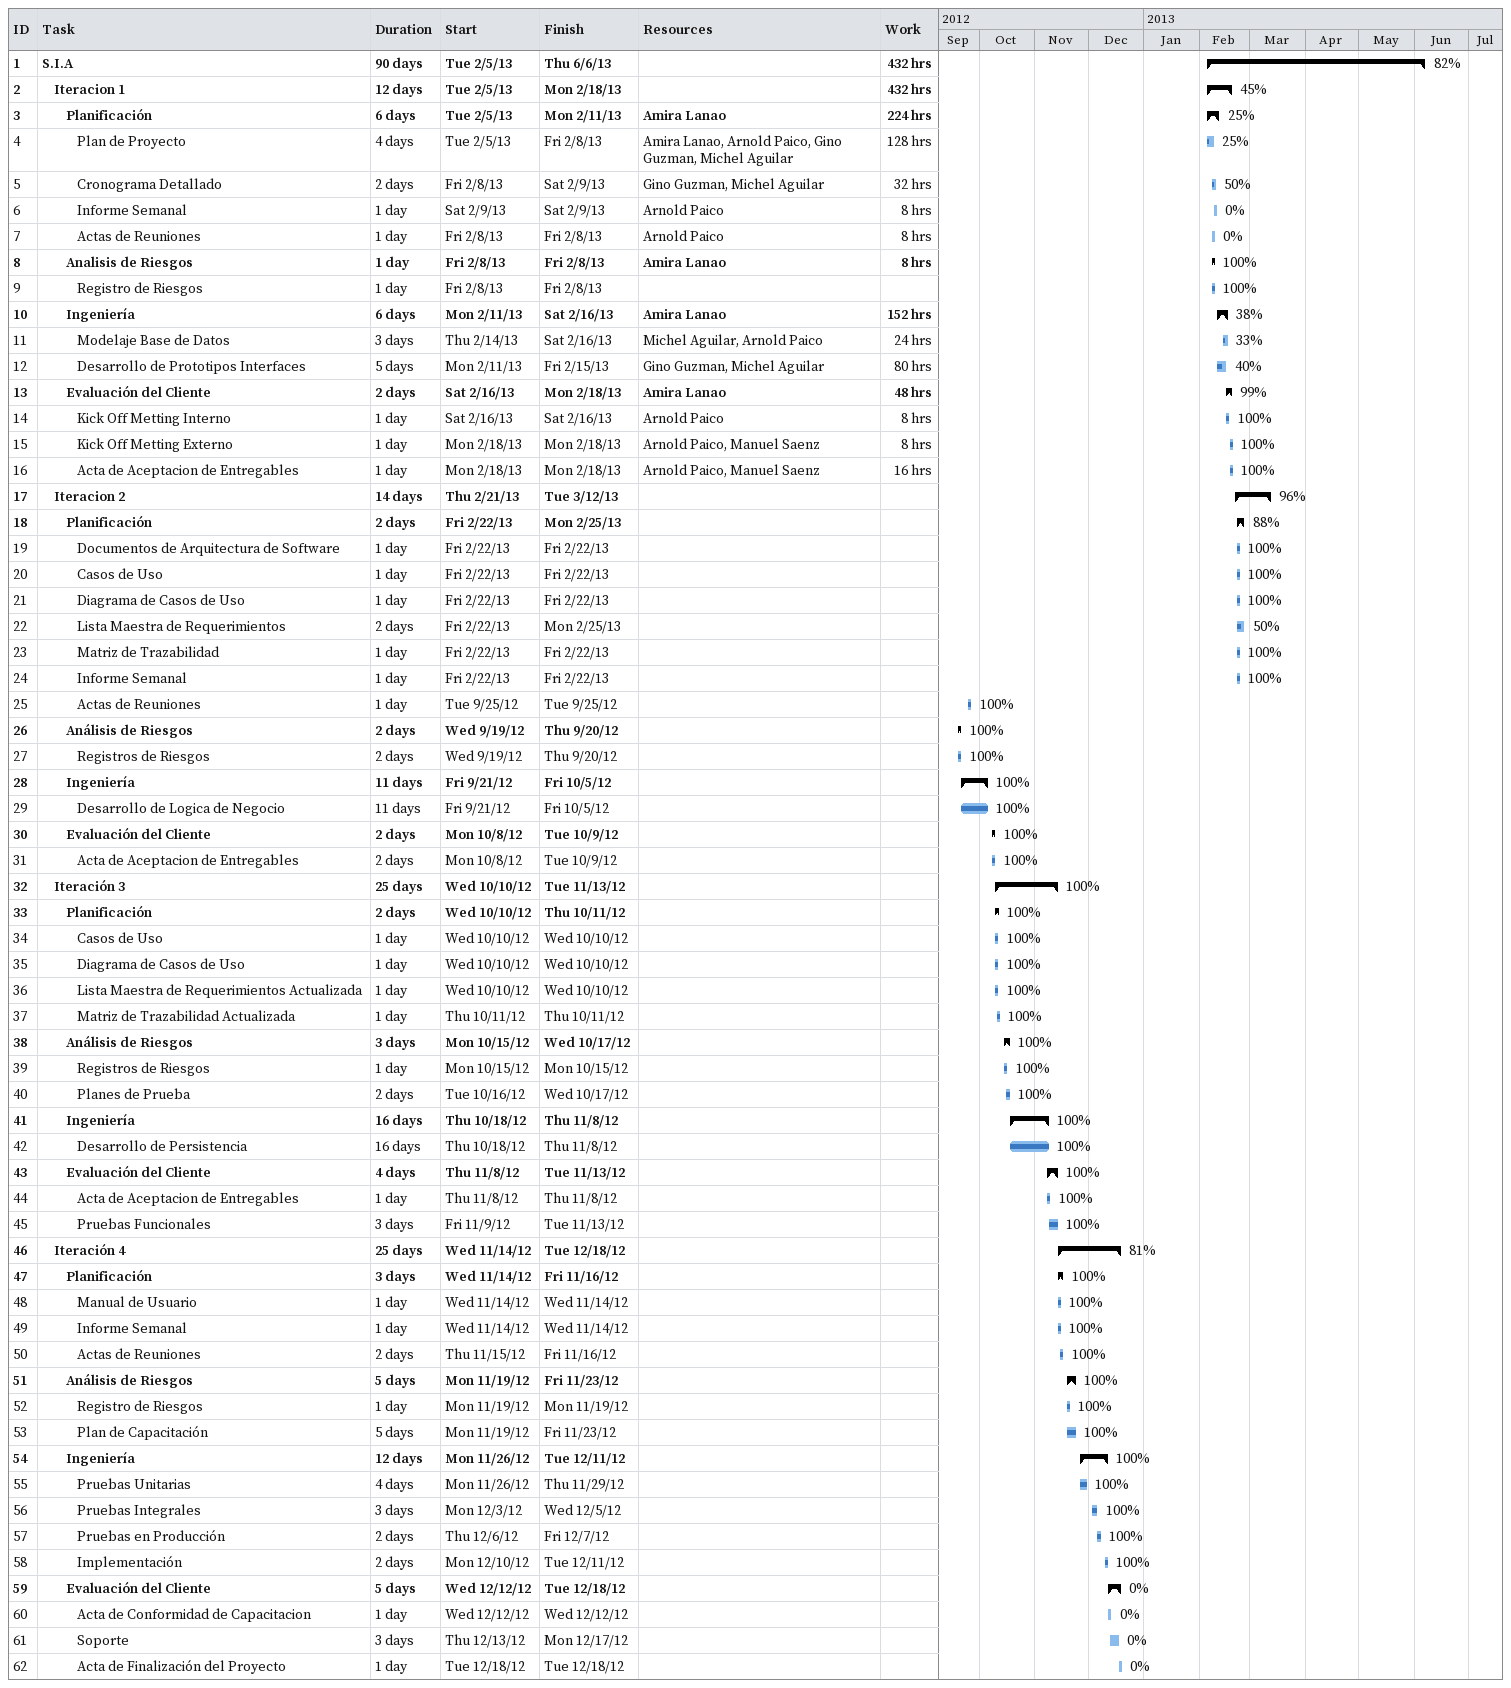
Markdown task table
| ID | Level | Task | Duration | Start | Finish | Resources | % complete | Work (h) |
|---|---|---|---|---|---|---|---|---|
| 1 | 1 | **S.I.A** | 90d | 2013-02-05 | 2013-06-06 |  | 82 | 432 |
| 2 | 2 | **Iteracion 1** | 12d | 2013-02-05 | 2013-02-18 |  | 45 | 432 |
| 3 | 3 | **Planificación** | 6d | 2013-02-05 | 2013-02-11 | Amira Lanao | 25 | 224 |
| 4 | 4 | Plan de Proyecto | 4d | 2013-02-05 | 2013-02-08 | Amira Lanao, Arnold Paico, Gino Guzman, Michel Aguilar | 25 | 128 |
| 5 | 4 | Cronograma Detallado | 2d | 2013-02-08 | 2013-02-09 | Gino Guzman, Michel Aguilar | 50 | 32 |
| 6 | 4 | Informe Semanal | 1d | 2013-02-09 | 2013-02-09 | Arnold Paico | 0 | 8 |
| 7 | 4 | Actas de Reuniones | 1d | 2013-02-08 | 2013-02-08 | Arnold Paico | 0 | 8 |
| 8 | 3 | **Analisis de Riesgos** | 1d | 2013-02-08 | 2013-02-08 | Amira Lanao | 100 | 8 |
| 9 | 4 | Registro de Riesgos | 1d | 2013-02-08 | 2013-02-08 |  | 100 |  |
| 10 | 3 | **Ingeniería** | 6d | 2013-02-11 | 2013-02-16 | Amira Lanao | 38 | 152 |
| 11 | 4 | Modelaje Base de Datos | 3d | 2013-02-14 | 2013-02-16 | Michel Aguilar, Arnold Paico | 33 | 24 |
| 12 | 4 | Desarrollo de Prototipos Interfaces | 5d | 2013-02-11 | 2013-02-15 | Gino Guzman, Michel Aguilar | 40 | 80 |
| 13 | 3 | **Evaluación del Cliente** | 2d | 2013-02-16 | 2013-02-18 | Amira Lanao | 99 | 48 |
| 14 | 4 | Kick Off Metting Interno | 1d | 2013-02-16 | 2013-02-16 | Arnold Paico | 100 | 8 |
| 15 | 4 | Kick Off Metting Externo | 1d | 2013-02-18 | 2013-02-18 | Arnold Paico, Manuel Saenz | 100 | 8 |
| 16 | 4 | Acta de Aceptacion de Entregables | 1d | 2013-02-18 | 2013-02-18 | Arnold Paico, Manuel Saenz | 100 | 16 |
| 17 | 2 | **Iteracion 2** | 14d | 2013-02-21 | 2013-03-12 |  | 96 |  |
| 18 | 3 | **Planificación** | 2d | 2013-02-22 | 2013-02-25 |  | 88 |  |
| 19 | 4 | Documentos de Arquitectura de Software | 1d | 2013-02-22 | 2013-02-22 |  | 100 |  |
| 20 | 4 | Casos de Uso | 1d | 2013-02-22 | 2013-02-22 |  | 100 |  |
| 21 | 4 | Diagrama de Casos de Uso | 1d | 2013-02-22 | 2013-02-22 |  | 100 |  |
| 22 | 4 | Lista Maestra de Requerimientos | 2d | 2013-02-22 | 2013-02-25 |  | 50 |  |
| 23 | 4 | Matriz de Trazabilidad | 1d | 2013-02-22 | 2013-02-22 |  | 100 |  |
| 24 | 4 | Informe Semanal | 1d | 2013-02-22 | 2013-02-22 |  | 100 |  |
| 25 | 4 | Actas de Reuniones | 1d | 2012-09-25 | 2012-09-25 |  | 100 |  |
| 26 | 3 | **Análisis de Riesgos** | 2d | 2012-09-19 | 2012-09-20 |  | 100 |  |
| 27 | 4 | Registros de Riesgos | 2d | 2012-09-19 | 2012-09-20 |  | 100 |  |
| 28 | 3 | **Ingeniería** | 11d | 2012-09-21 | 2012-10-05 |  | 100 |  |
| 29 | 4 | Desarrollo de Logica de Negocio | 11d | 2012-09-21 | 2012-10-05 |  | 100 |  |
| 30 | 3 | **Evaluación del Cliente** | 2d | 2012-10-08 | 2012-10-09 |  | 100 |  |
| 31 | 4 | Acta de Aceptacion de Entregables | 2d | 2012-10-08 | 2012-10-09 |  | 100 |  |
| 32 | 2 | **Iteración 3** | 25d | 2012-10-10 | 2012-11-13 |  | 100 |  |
| 33 | 3 | **Planificación** | 2d | 2012-10-10 | 2012-10-11 |  | 100 |  |
| 34 | 4 | Casos de Uso | 1d | 2012-10-10 | 2012-10-10 |  | 100 |  |
| 35 | 4 | Diagrama de Casos de Uso | 1d | 2012-10-10 | 2012-10-10 |  | 100 |  |
| 36 | 4 | Lista Maestra de Requerimientos Actualizada | 1d | 2012-10-10 | 2012-10-10 |  | 100 |  |
| 37 | 4 | Matriz de Trazabilidad Actualizada | 1d | 2012-10-11 | 2012-10-11 |  | 100 |  |
| 38 | 3 | **Análisis de Riesgos** | 3d | 2012-10-15 | 2012-10-17 |  | 100 |  |
| 39 | 4 | Registros de Riesgos | 1d | 2012-10-15 | 2012-10-15 |  | 100 |  |
| 40 | 4 | Planes de Prueba | 2d | 2012-10-16 | 2012-10-17 |  | 100 |  |
| 41 | 3 | **Ingeniería** | 16d | 2012-10-18 | 2012-11-08 |  | 100 |  |
| 42 | 4 | Desarrollo de Persistencia | 16d | 2012-10-18 | 2012-11-08 |  | 100 |  |
| 43 | 3 | **Evaluación del Cliente** | 4d | 2012-11-08 | 2012-11-13 |  | 100 |  |
| 44 | 4 | Acta de Aceptacion de Entregables | 1d | 2012-11-08 | 2012-11-08 |  | 100 |  |
| 45 | 4 | Pruebas Funcionales | 3d | 2012-11-09 | 2012-11-13 |  | 100 |  |
| 46 | 2 | **Iteración 4** | 25d | 2012-11-14 | 2012-12-18 |  | 81 |  |
| 47 | 3 | **Planificación** | 3d | 2012-11-14 | 2012-11-16 |  | 100 |  |
| 48 | 4 | Manual de Usuario | 1d | 2012-11-14 | 2012-11-14 |  | 100 |  |
| 49 | 4 | Informe Semanal | 1d | 2012-11-14 | 2012-11-14 |  | 100 |  |
| 50 | 4 | Actas de Reuniones | 2d | 2012-11-15 | 2012-11-16 |  | 100 |  |
| 51 | 3 | **Análisis de Riesgos** | 5d | 2012-11-19 | 2012-11-23 |  | 100 |  |
| 52 | 4 | Registro de Riesgos | 1d | 2012-11-19 | 2012-11-19 |  | 100 |  |
| 53 | 4 | Plan de Capacitación | 5d | 2012-11-19 | 2012-11-23 |  | 100 |  |
| 54 | 3 | **Ingeniería** | 12d | 2012-11-26 | 2012-12-11 |  | 100 |  |
| 55 | 4 | Pruebas Unitarias | 4d | 2012-11-26 | 2012-11-29 |  | 100 |  |
| 56 | 4 | Pruebas Integrales | 3d | 2012-12-03 | 2012-12-05 |  | 100 |  |
| 57 | 4 | Pruebas en Producción | 2d | 2012-12-06 | 2012-12-07 |  | 100 |  |
| 58 | 4 | Implementación | 2d | 2012-12-10 | 2012-12-11 |  | 100 |  |
| 59 | 3 | **Evaluación del Cliente** | 5d | 2012-12-12 | 2012-12-18 |  | 0 |  |
| 60 | 4 | Acta de Conformidad de Capacitacion | 1d | 2012-12-12 | 2012-12-12 |  | 0 |  |
| 61 | 4 | Soporte | 3d | 2012-12-13 | 2012-12-17 |  | 0 |  |
| 62 | 4 | Acta de Finalización del Proyecto | 1d | 2012-12-18 | 2012-12-18 |  | 0 |  |
